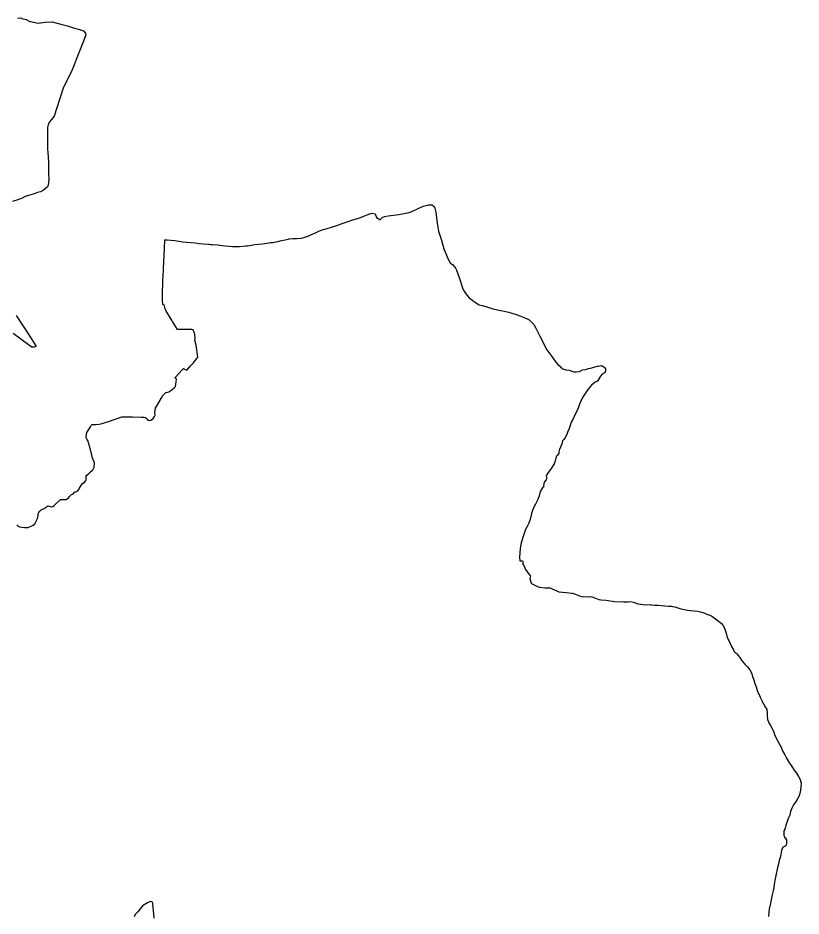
# Model space of a CAD drawing. Header units: inches. Extents: x 1341578 to 1502124, y 557203 to 748561.
# Drawn here: x 1490437 to 1492889, y 604927 to 607739 of the extents above; entities that cross this region are included whole.
import ezdxf

# ---------------------------------------------------------------- set-up
doc = ezdxf.new("R2010")
doc.units = ezdxf.units.IN
doc.header["$MEASUREMENT"] = 0
doc.layers.add('Zipcode', color=7, linetype='Continuous')

msp = doc.modelspace()

# ---------------------------------------------------------------- linework, layer by layer
at = {"layer": 'Zipcode'}
for points in [[(1490435.2, 607738.8), (1490444, 607739.1), (1490448.2, 607737.9), (1490462.1, 607734.1), (1490473.3, 607727.9), (1490475.3, 607727.5), (1490499.9, 607722.6), (1490521.9, 607725.6), (1490543.2, 607726.5), (1490571.1, 607720.1), (1490591.6, 607714.5), (1490613.2, 607707), (1490628.7, 607702.5), (1490641.3, 607698.8), (1490648.1, 607691.1), (1490649.1, 607685.9), (1490641.5, 607665.9), (1490619.1, 607609), (1490612.7, 607592.7), (1490606.5, 607577.1), (1490578.2, 607519.1), (1490567.9, 607487.3), (1490549.9, 607431.6), (1490541.8, 607421.1), (1490536.8, 607415), (1490535.6, 607413.5), (1490531.6, 607404.6), (1490529.4, 607396.6), (1490529.3, 607369.1), (1490529.5, 607359.3), (1490529.4, 607355.8), (1490529.3, 607351.1), (1490529.1, 607339.8), (1490529.5, 607328.9), (1490530, 607317.1), (1490530.9, 607305.4), (1490531.7, 607285.9), (1490531.9, 607274.6), (1490531.9, 607262.8), (1490532.5, 607251.1), (1490532.9, 607234), (1490531.1, 607216), (1490529.4, 607210.8), (1490516.9, 607199.8), (1490507.3, 607195.2), (1490497.5, 607192.1), (1490487.7, 607188.9), (1490484.6, 607187.9), (1490469, 607183.1), (1490459.4, 607179.6), (1490449.5, 607175.2), (1490439.6, 607170.5), (1490419.1, 607164.8)], [(1490432.9, 606152.2), (1490436.9, 606148), (1490441.6, 606146.1), (1490448.3, 606144.4), (1490457, 606143.8), (1490464, 606143.4), (1490468.8, 606143.8), (1490484.5, 606150.6), (1490488.9, 606154.9), (1490492.7, 606161.7), (1490495.9, 606167.6), (1490497.9, 606171.4), (1490499.8, 606180.9), (1490499.5, 606186), (1490501.9, 606191), (1490505.1, 606194.8), (1490508.8, 606198.6), (1490512.7, 606201.1), (1490516.9, 606202.1), (1490520.8, 606203.9), (1490524, 606206.5), (1490527.4, 606209.4), (1490530.4, 606211.6), (1490541.2, 606208.8), (1490545.8, 606209.9), (1490549.9, 606212.8), (1490553.5, 606215.6), (1490569.4, 606231), (1490587.4, 606231.5), (1490590.9, 606233), (1490594.8, 606236.1), (1490597.3, 606239.6), (1490597.9, 606240.4), (1490599.7, 606242.7), (1490600.7, 606244), (1490603.9, 606246.6), (1490606.9, 606247.9), (1490609.6, 606249.6), (1490612.8, 606253), (1490615.6, 606255.4), (1490619.4, 606256.9), (1490623.3, 606258.4), (1490625.4, 606259.9), (1490631.9, 606272.6), (1490637.6, 606280.5), (1490641.9, 606284.1), (1490645.8, 606287), (1490649.5, 606290.6), (1490650.6, 606293.2), (1490650.5, 606296.4), (1490650.4, 606300.8), (1490650.1, 606304.7), (1490651.7, 606308), (1490659, 606313.6), (1490663.6, 606317.8), (1490663.7, 606317.9), (1490671.7, 606325.3), (1490671.8, 606325.4), (1490672.3, 606326.3), (1490675.1, 606332.4), (1490676.1, 606346.1), (1490669.3, 606364.4), (1490669.2, 606364.6), (1490667.2, 606375.4), (1490663.6, 606385.7), (1490661.2, 606395.7), (1490658.5, 606406.1), (1490654.8, 606416.1), (1490654.7, 606416.3), (1490650.5, 606425.5), (1490650.5, 606425.6), (1490650.6, 606426.1), (1490650.6, 606426.1), (1490652.1, 606441.3), (1490656.3, 606447.9), (1490664.1, 606459.4), (1490667.1, 606465), (1490669.9, 606465.7), (1490680.3, 606465.7), (1490690.5, 606466.8), (1490700.2, 606469.7), (1490709.8, 606472.7), (1490719.6, 606475.6), (1490762.2, 606490), (1490795.1, 606490.4), (1490823.8, 606489), (1490830.8, 606488.7), (1490833.5, 606488.6), (1490833.8, 606488.6), (1490835.9, 606488.2), (1490840.6, 606482.8), (1490843.7, 606479.9), (1490844.5, 606479.8), (1490847.5, 606479.1), (1490852.3, 606480), (1490857.2, 606483.4), (1490860.8, 606486.1), (1490864, 606490.8), (1490866, 606495.3), (1490865.6, 606504), (1490867.5, 606517.6), (1490884.8, 606547.6), (1490887.8, 606552.8), (1490890.3, 606557.2), (1490892.3, 606558.7), (1490893.7, 606560.1), (1490899.9, 606566.6), (1490900.5, 606566.8), (1490908.6, 606568.9), (1490918.1, 606574.3), (1490925.6, 606580.9), (1490929.9, 606585.5), (1490931.2, 606592), (1490932.4, 606600), (1490933.1, 606608), (1490929.4, 606610.6), (1490929.1, 606613.3), (1490929.1, 606613.8), (1490931.5, 606616.4), (1490931.8, 606616.8), (1490934.7, 606619.9), (1490935.6, 606620.9), (1490936, 606621.3), (1490954.4, 606641.4), (1490954.5, 606641.3), (1490956.3, 606640.5), (1490965.4, 606636.4), (1490978.1, 606650.6), (1490980.8, 606653.6), (1490982.5, 606655.5), (1490982.5, 606655.5), (1490982.5, 606655.5), (1490984.9, 606658.7), (1490996.1, 606673.1), (1490999.5, 606677.5), (1490994, 606714.7), (1490992.9, 606722.4), (1490992.9, 606722.5), (1490990.6, 606729.8), (1490991.4, 606734.7), (1490990, 606749.1), (1490987.9, 606754.6), (1490985.1, 606763), (1490980.8, 606763.4), (1490972.1, 606763.3), (1490936.2, 606763.5), (1490920.8, 606788.4), (1490918.2, 606792.7), (1490900.5, 606821.3), (1490900.4, 606821.5), (1490897.7, 606828), (1490896, 606832.4), (1490895.7, 606838.9), (1490893, 606839.7), (1490890.2, 606842.4), (1490889, 606855.8), (1490888.7, 606866), (1490888.6, 606868.7), (1490888.8, 606873.3), (1490890.6, 606916), (1490892.1, 606949.6), (1490892.3, 606953.6), (1490895.3, 607018.4), (1490896.4, 607043.8), (1490896.5, 607044.8), (1490903.2, 607043.9), (1490915.7, 607042.9), (1490927.8, 607041.8), (1490934.2, 607041.1), (1490940.3, 607040.5), (1490953, 607038.6), (1490964.9, 607037.6), (1490978.2, 607036.3), (1490992, 607034.9), (1491003.9, 607033.4), (1491016.9, 607031.9), (1491031.9, 607030.6), (1491035.2, 607030.4), (1491039.1, 607030.1), (1491045.6, 607029.6), (1491060.8, 607028.5), (1491076.2, 607027), (1491085.2, 607025.7), (1491108.8, 607023.4), (1491130.3, 607023.4), (1491149.7, 607025.7), (1491155.5, 607026), (1491168, 607027.5), (1491178.3, 607029.4), (1491189.2, 607030.9), (1491202.1, 607032.1), (1491216.7, 607034.3), (1491227.2, 607035.8), (1491234.1, 607036.5), (1491238.7, 607037), (1491240, 607037.1), (1491250.4, 607039.6), (1491261.8, 607042), (1491273.2, 607044.8), (1491282.1, 607046.5), (1491286, 607047.3), (1491287.1, 607047.4), (1491296.9, 607048.6), (1491309.4, 607048.6), (1491323, 607050), (1491338.8, 607053.9), (1491351.1, 607059.3), (1491353.9, 607060.5), (1491356, 607061.4), (1491370.1, 607067.6), (1491381.2, 607072.4), (1491392.6, 607076.3), (1491405, 607080.3), (1491418.2, 607084.5), (1491434.5, 607089.5), (1491451.7, 607095.9), (1491467.5, 607101.1), (1491484.6, 607106.5), (1491503, 607112.5), (1491517.6, 607117.9), (1491527.1, 607121.5), (1491533.5, 607124), (1491534.4, 607124.3), (1491545.3, 607127.6), (1491555.3, 607126.2), (1491559.6, 607114.4), (1491569.7, 607108.5), (1491571.2, 607108.5), (1491576.1, 607112.1), (1491576.6, 607114.1), (1491584.1, 607117.6), (1491596.1, 607119.8), (1491629, 607123.6), (1491661.5, 607129.5), (1491669.5, 607132.6), (1491705.8, 607150), (1491714.3, 607152.1), (1491721.7, 607153.6), (1491728.7, 607154.2), (1491733.3, 607153.8), (1491736.8, 607151.3), (1491740.3, 607147.3), (1491743.4, 607139.4), (1491745, 607131.4), (1491749.4, 607096.9), (1491753.6, 607072), (1491761.9, 607046), (1491769.7, 607016.1), (1491784.1, 606983.7), (1491790.2, 606972.3), (1491794.8, 606967.9), (1491796.8, 606966.9), (1491804.9, 606959), (1491806.9, 606955.5), (1491810, 606949), (1491818.8, 606923.1), (1491830.6, 606888.2), (1491834.2, 606883.2), (1491838.3, 606877.8), (1491843.4, 606869.8), (1491848.9, 606862.4), (1491872.6, 606845.6), (1491880.7, 606841.2), (1491890.2, 606838.8), (1491901.7, 606836), (1491923.8, 606828.2), (1491973.5, 606818.2), (1492003.1, 606808.5), (1492028.7, 606798.3), (1492036.7, 606794.4), (1492041.8, 606789.9), (1492045.8, 606786), (1492051.9, 606779.5), (1492058, 606768.1), (1492070.3, 606742.7), (1492092.3, 606700.5), (1492111.5, 606674.7), (1492114.3, 606670), (1492114.5, 606669.8), (1492120.3, 606661.8), (1492120.5, 606661.6), (1492127.1, 606654.2), (1492127.3, 606654), (1492134.9, 606647.5), (1492135.1, 606647.3), (1492135.3, 606647.1), (1492142.5, 606640.8), (1492142.6, 606640.8), (1492151.9, 606637.7), (1492162, 606636.7), (1492162.6, 606636.5), (1492176.6, 606631.3), (1492183.9, 606631.3), (1492195, 606632), (1492203.1, 606636.8), (1492203.5, 606637), (1492213.8, 606638.3), (1492223.4, 606641.5), (1492233.5, 606643.9), (1492243.5, 606646.7), (1492251.7, 606648.6), (1492253.6, 606649), (1492263.5, 606650.5), (1492263.6, 606650.4), (1492265.4, 606649.6), (1492270.7, 606647.1), (1492274, 606644.1), (1492276.4, 606640.9), (1492276.4, 606633.6), (1492273.1, 606628.2), (1492265.9, 606623.4), (1492260.8, 606617.2), (1492250.8, 606601.9), (1492243.8, 606598.4), (1492231.9, 606588.9), (1492226.9, 606582.7), (1492220.7, 606576.1), (1492214.6, 606565.9), (1492208.2, 606557.4), (1492203.3, 606548.5), (1492199.5, 606539.2), (1492194.7, 606529.9), (1492191.2, 606520.4), (1492187.3, 606510.4), (1492182.8, 606501), (1492177.9, 606491.5), (1492174, 606482.2), (1492169.2, 606473.1), (1492165.4, 606463.2), (1492162.7, 606453.5), (1492158.5, 606443.8), (1492154.7, 606434.5), (1492150.1, 606425.1), (1492145.3, 606419.6), (1492141.8, 606414.6), (1492139.9, 606406), (1492135.3, 606395.5), (1492131.3, 606386.1), (1492130.2, 606380.1), (1492130.5, 606376.9), (1492126.4, 606370.7), (1492123, 606367.3), (1492120.6, 606361), (1492118.6, 606352.6), (1492115.7, 606343.1), (1492106.4, 606328), (1492095, 606312.3), (1492092, 606308), (1492090.7, 606304.6), (1492091.8, 606301.8), (1492091.6, 606295.9), (1492090.5, 606293.3), (1492084.4, 606286.1), (1492081.8, 606274.2), (1492082.9, 606272.2), (1492082, 606270.5), (1492078.7, 606268.2), (1492072.1, 606256.4), (1492068.4, 606242.4), (1492064, 606231.6), (1492056.8, 606216.3), (1492051.9, 606207), (1492047.6, 606197.3), (1492044.8, 606187.1), (1492042.2, 606177), (1492039.7, 606167.2), (1492036.2, 606156.8), (1492031.8, 606149.2), (1492026, 606137.9), (1492018.2, 606115.6), (1492012.6, 606095.4), (1492009.4, 606077.8), (1492007.5, 606064.3), (1492007.4, 606051.3), (1492007.8, 606039.6), (1492013.6, 606039), (1492016.3, 606038.9), (1492016.5, 606038.6), (1492018.9, 606034.5), (1492017.5, 606031.7), (1492017.4, 606031.5), (1492016.7, 606030.1), (1492017.9, 606028.7), (1492018, 606028.5), (1492022.3, 606019.3), (1492022.4, 606019.1), (1492027.3, 606009.9), (1492027.5, 606009.7), (1492033.3, 606001.6), (1492033.5, 606001.4), (1492039.6, 605994.6), (1492039.7, 605994.5), (1492039.9, 605994.3), (1492041.8, 605992.3), (1492039.7, 605984), (1492043.5, 605969), (1492044.9, 605968.3), (1492059.2, 605961.5), (1492069, 605957.3), (1492086.3, 605955.1), (1492103.2, 605955.2), (1492108.9, 605951.5), (1492129.7, 605942.4), (1492152.7, 605940.4), (1492170.7, 605938.2), (1492171.9, 605938), (1492182.3, 605935.5), (1492182.4, 605935.5), (1492191.5, 605930.7), (1492205.6, 605926.5), (1492221.5, 605927.5), (1492232.1, 605926.9), (1492233.9, 605926.8), (1492234, 605926.8), (1492255.8, 605917.9), (1492261.2, 605917.4), (1492278.6, 605915.7), (1492304.1, 605912.3), (1492332.9, 605911.2), (1492347.7, 605910.6), (1492354.2, 605912.4), (1492363.8, 605909.8), (1492377.7, 605904.3), (1492402.3, 605901.3), (1492418, 605902.3), (1492418.3, 605902.2), (1492420.6, 605901.7), (1492431.2, 605900.2), (1492441.4, 605900.3), (1492451.9, 605899.2), (1492462.3, 605898.1), (1492472.6, 605897), (1492482.9, 605897.1), (1492485.8, 605896.6), (1492492.9, 605895.5), (1492502.4, 605892), (1492512.2, 605889), (1492522.1, 605886.7), (1492532.6, 605885), (1492542.6, 605883.9), (1492553.4, 605882.8), (1492563.9, 605881.9), (1492574.2, 605880.1), (1492584.2, 605877), (1492584.4, 605876.9), (1492593.1, 605872), (1492603, 605869.1), (1492603.1, 605869.1), (1492612.1, 605864.5), (1492612.3, 605864.3), (1492620.6, 605858.2), (1492620.8, 605858), (1492628.6, 605852), (1492628.8, 605851.8), (1492636.8, 605845.5), (1492637, 605845.3), (1492643.6, 605837.8), (1492643.7, 605837.6), (1492648.6, 605828.7), (1492648.6, 605828.6), (1492651.6, 605819), (1492654.8, 605809), (1492657.4, 605799.3), (1492662, 605790), (1492662.1, 605789.8), (1492666.9, 605780.7), (1492667, 605780.5), (1492671, 605771.4), (1492671.1, 605771.2), (1492675.6, 605762.3), (1492675.7, 605762.1), (1492680, 605754.5), (1492680.2, 605754.3), (1492684.8, 605750.3), (1492685, 605750.1), (1492692.4, 605741.9), (1492692.6, 605741.7), (1492698.7, 605733.2), (1492698.9, 605733), (1492705.3, 605724.5), (1492705.5, 605724.3), (1492712.7, 605715.7), (1492712.9, 605715.5), (1492720.5, 605707.4), (1492720.7, 605707.2), (1492728.1, 605697.8), (1492728.2, 605697.6), (1492732.9, 605688.6), (1492733, 605688.4), (1492736.8, 605677.8), (1492736.9, 605677.6), (1492740.8, 605666.8), (1492744.2, 605655.5), (1492748.4, 605644.9), (1492751.4, 605633.6), (1492755.8, 605623.4), (1492755.9, 605623.2), (1492760.6, 605612.6), (1492760.7, 605612.4), (1492766.1, 605601.7), (1492766.2, 605601.5), (1492771.3, 605591.7), (1492771.4, 605591.5), (1492776.3, 605582.7), (1492776.4, 605582.5), (1492776.5, 605582.4), (1492781.3, 605573.6), (1492781.3, 605573.5), (1492782.4, 605564.7), (1492782.1, 605553.7), (1492783.9, 605542.7), (1492784, 605542.5), (1492787.8, 605532.8), (1492787.9, 605532.6), (1492792.9, 605523.9), (1492793, 605523.7), (1492797.8, 605514.2), (1492797.9, 605514), (1492798.6, 605512.4), (1492798.7, 605512.2), (1492803.1, 605503), (1492803.1, 605502.9), (1492806.6, 605492.9), (1492806.7, 605492.7), (1492811.4, 605482.7), (1492811.5, 605482.5), (1492816.4, 605472.9), (1492816.5, 605472.7), (1492821.6, 605463.2), (1492821.7, 605463), (1492827.2, 605453.4), (1492827.3, 605453.2), (1492831.9, 605442.8), (1492832, 605442.6), (1492837.4, 605432.1), (1492837.5, 605431.9), (1492843.1, 605421.3), (1492843.2, 605421.1), (1492849.1, 605410.6), (1492849.3, 605410.4), (1492855.3, 605402.1), (1492855.4, 605401.9), (1492861.4, 605392.8), (1492861.6, 605392.6), (1492867.4, 605384.4), (1492867.5, 605384.2), (1492874.1, 605374.3), (1492874.2, 605374.1), (1492880.5, 605364.3), (1492880.6, 605364.1), (1492885.5, 605354.6), (1492888.5, 605343.4), (1492888.5, 605342.3), (1492888.4, 605340.3), (1492888.4, 605340.3), (1492888, 605333.2), (1492886.6, 605321.4), (1492885, 605311.3), (1492884.6, 605310.4), (1492881.1, 605301.2), (1492875.9, 605292.4), (1492871, 605283.6), (1492864.8, 605275.4), (1492860, 605265.2), (1492855.9, 605254.3), (1492852.9, 605243.4), (1492848.7, 605232.7), (1492844.6, 605222.8), (1492841.2, 605212.2), (1492838.3, 605202.3), (1492834.9, 605191.7), (1492834.2, 605180.4), (1492834.3, 605180.2), (1492838.1, 605172.2), (1492838.3, 605172), (1492842.6, 605166.3), (1492842.9, 605154.8), (1492841.9, 605149.1), (1492837.6, 605144.8), (1492831.4, 605142.7), (1492827.1, 605132.3), (1492825, 605120.2), (1492823, 605110.3), (1492820.3, 605100.7), (1492817.6, 605089.5), (1492815.3, 605079.6), (1492812.9, 605069), (1492810.9, 605059.2), (1492808.3, 605049.3), (1492806.4, 605038.4), (1492804.3, 605026.2), (1492802.8, 605016.1), (1492801.1, 605005.8), (1492798.2, 604994.1), (1492795.9, 604983.4), (1492793.9, 604972.4), (1492791.4, 604960.3), (1492791.1, 604958.9), (1492788.9, 604949.5), (1492787.3, 604937.5), (1492786.2, 604926)], [(1490430.4, 606807.6), (1490472.8, 606744.3), (1490492.8, 606712.6), (1490492.4, 606710.3), (1490486.9, 606708.3), (1490480.2, 606708.1), (1490469.4, 606715.5), (1490421.9, 606750.9)], [(1490862.7, 604920.5), (1490861.5, 604934.8), (1490860.8, 604942.4), (1490859.6, 604955.2), (1490858.9, 604966.3), (1490857.4, 604970.9), (1490854.6, 604972.2), (1490850.9, 604972.5), (1490842.5, 604968.5), (1490826.4, 604958.7), (1490811.4, 604940.9), (1490806.9, 604935.5), (1490803.6, 604931.6), (1490800.8, 604924.7)]]:
    msp.add_lwpolyline(points, dxfattribs=at)

doc.saveas('drawing.dxf')
